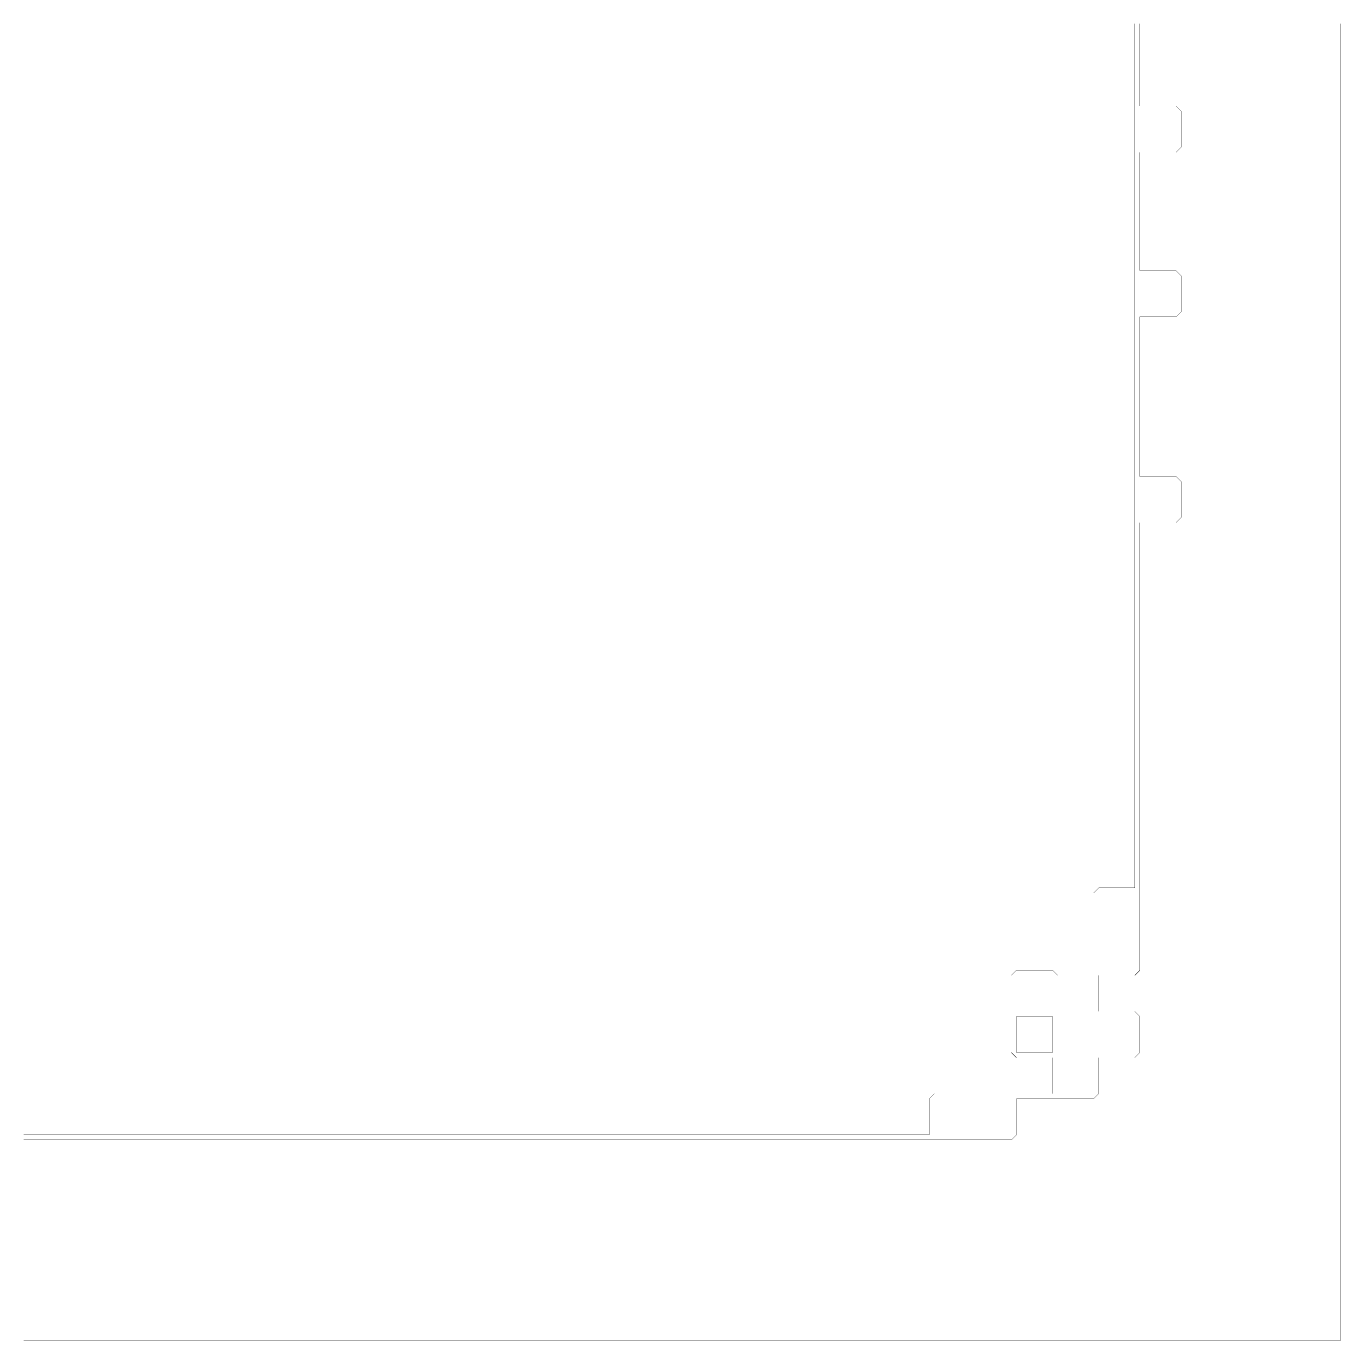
# Model space of a CAD drawing. Header units: metres. Extents: x 0 to 4990, y -4990 to 0.
# Drawn here: x 2495 to 4990, y -4990 to -2495 of the extents above; entities that cross this region are included whole.
import ezdxf

# ---------------------------------------------------------------- set-up
doc = ezdxf.new("R2010")
doc.units = ezdxf.units.M
doc.layers.add('conductor', color=1, linetype='Continuous')
doc.layers.add('substrate', color=5, linetype='Continuous')

msp = doc.modelspace()

# ---------------------------------------------------------------- linework, layer by layer
at = {"layer": 'conductor', "const_width": 0.5}
msp.add_lwpolyline([(2490.234375, -4599.609375), (2500, -4599.609375), (2509.765625, -4599.609375), (2519.53125, -4599.609375), (2529.296875, -4599.609375), (2539.0625, -4599.609375), (2548.828125, -4599.609375), (2558.59375, -4599.609375), (2568.359375, -4599.609375), (2578.125, -4599.609375), (2587.890625, -4599.609375), (2597.65625, -4599.609375), (2607.421875, -4599.609375), (2617.1875, -4599.609375), (2626.953125, -4599.609375), (2636.71875, -4599.609375), (2646.484375, -4599.609375), (2656.25, -4599.609375), (2666.015625, -4599.609375), (2675.78125, -4599.609375), (2685.546875, -4599.609375), (2695.3125, -4599.609375), (2705.078125, -4599.609375), (2714.84375, -4599.609375), (2724.609375, -4599.609375), (2734.375, -4599.609375), (2744.140625, -4599.609375), (2753.90625, -4599.609375), (2763.671875, -4599.609375), (2773.4375, -4599.609375), (2783.203125, -4599.609375), (2792.96875, -4599.609375), (2802.734375, -4599.609375), (2812.5, -4599.609375), (2822.265625, -4599.609375), (2832.03125, -4599.609375), (2841.796875, -4599.609375), (2851.5625, -4599.609375), (2861.328125, -4599.609375), (2871.09375, -4599.609375), (2880.859375, -4599.609375), (2890.625, -4599.609375), (2900.390625, -4599.609375), (2910.15625, -4599.609375), (2919.921875, -4599.609375), (2929.6875, -4599.609375), (2939.453125, -4599.609375), (2949.21875, -4599.609375), (2958.984375, -4599.609375), (2968.75, -4599.609375), (2978.515625, -4599.609375), (2988.28125, -4599.609375), (2998.046875, -4599.609375), (3007.8125, -4599.609375), (3017.578125, -4599.609375), (3027.34375, -4599.609375), (3037.109375, -4599.609375), (3046.875, -4599.609375), (3056.640625, -4599.609375), (3066.40625, -4599.609375), (3076.171875, -4599.609375), (3085.9375, -4599.609375), (3095.703125, -4599.609375), (3105.46875, -4599.609375), (3115.234375, -4599.609375), (3125, -4599.609375), (3134.765625, -4599.609375), (3144.53125, -4599.609375), (3154.296875, -4599.609375), (3164.0625, -4599.609375), (3173.828125, -4599.609375), (3183.59375, -4599.609375), (3193.359375, -4599.609375), (3203.125, -4599.609375), (3212.890625, -4599.609375), (3222.65625, -4599.609375), (3232.421875, -4599.609375), (3242.1875, -4599.609375), (3251.953125, -4599.609375), (3261.71875, -4599.609375), (3271.484375, -4599.609375), (3281.25, -4599.609375), (3291.015625, -4599.609375), (3300.78125, -4599.609375), (3310.546875, -4599.609375), (3320.3125, -4599.609375), (3330.078125, -4599.609375), (3339.84375, -4599.609375), (3349.609375, -4599.609375), (3359.375, -4599.609375), (3369.140625, -4599.609375), (3378.90625, -4599.609375), (3388.671875, -4599.609375), (3398.4375, -4599.609375), (3408.203125, -4599.609375), (3417.96875, -4599.609375), (3427.734375, -4599.609375), (3437.5, -4599.609375), (3447.265625, -4599.609375), (3457.03125, -4599.609375), (3466.796875, -4599.609375), (3476.5625, -4599.609375), (3486.328125, -4599.609375), (3496.09375, -4599.609375), (3505.859375, -4599.609375), (3515.625, -4599.609375), (3525.390625, -4599.609375), (3535.15625, -4599.609375), (3544.921875, -4599.609375), (3554.6875, -4599.609375), (3564.453125, -4599.609375), (3574.21875, -4599.609375), (3583.984375, -4599.609375), (3593.75, -4599.609375), (3603.515625, -4599.609375), (3613.28125, -4599.609375), (3623.046875, -4599.609375), (3632.8125, -4599.609375), (3642.578125, -4599.609375), (3652.34375, -4599.609375), (3662.109375, -4599.609375), (3671.875, -4599.609375), (3681.640625, -4599.609375), (3691.40625, -4599.609375), (3701.171875, -4599.609375), (3710.9375, -4599.609375), (3720.703125, -4599.609375), (3730.46875, -4599.609375), (3740.234375, -4599.609375), (3750, -4599.609375), (3759.765625, -4599.609375), (3769.53125, -4599.609375), (3779.296875, -4599.609375), (3789.0625, -4599.609375), (3798.828125, -4599.609375), (3808.59375, -4599.609375), (3818.359375, -4599.609375), (3828.125, -4599.609375), (3837.890625, -4599.609375), (3847.65625, -4599.609375), (3857.421875, -4599.609375), (3867.1875, -4599.609375), (3876.953125, -4599.609375), (3886.71875, -4599.609375), (3896.484375, -4599.609375), (3906.25, -4599.609375), (3916.015625, -4599.609375), (3925.78125, -4599.609375), (3935.546875, -4599.609375), (3945.3125, -4599.609375), (3955.078125, -4599.609375), (3964.84375, -4599.609375), (3974.609375, -4599.609375), (3984.375, -4599.609375), (3994.140625, -4599.609375), (4003.90625, -4599.609375), (4013.671875, -4599.609375), (4023.4375, -4599.609375), (4033.203125, -4599.609375), (4042.96875, -4599.609375), (4052.734375, -4599.609375), (4062.5, -4599.609375), (4072.265625, -4599.609375), (4082.03125, -4599.609375), (4091.796875, -4599.609375), (4101.5625, -4599.609375), (4111.328125, -4599.609375), (4121.09375, -4599.609375), (4130.859375, -4599.609375), (4140.625, -4599.609375), (4150.390625, -4599.609375), (4160.15625, -4599.609375), (4169.921875, -4599.609375), (4179.6875, -4599.609375), (4189.453125, -4599.609375), (4199.21875, -4599.609375), (4208.984375, -4599.609375), (4208.984375, -4589.84375), (4208.984375, -4580.078125), (4208.984375, -4570.3125), (4208.984375, -4560.546875), (4208.984375, -4550.78125), (4208.984375, -4541.015625), (4208.984375, -4531.25), (4218.75, -4521.484375), (4228.515625, -4521.484375), (4238.28125, -4521.484375), (4248.046875, -4521.484375), (4257.8125, -4521.484375), (4267.578125, -4521.484375), (4277.34375, -4521.484375), (4287.109375, -4521.484375), (4296.875, -4521.484375), (4306.640625, -4521.484375), (4316.40625, -4521.484375), (4326.171875, -4521.484375), (4335.9375, -4521.484375), (4345.703125, -4521.484375), (4355.46875, -4521.484375), (4365.234375, -4521.484375), (4375, -4521.484375), (4384.765625, -4521.484375), (4394.53125, -4521.484375), (4404.296875, -4521.484375), (4414.0625, -4521.484375), (4423.828125, -4521.484375), (4433.59375, -4521.484375), (4443.359375, -4521.484375), (4443.359375, -4511.71875), (4443.359375, -4501.953125), (4443.359375, -4492.1875), (4443.359375, -4482.421875), (4443.359375, -4472.65625), (4443.359375, -4462.890625), (4443.359375, -4453.125), (4433.59375, -4453.125), (4423.828125, -4453.125), (4414.0625, -4453.125), (4404.296875, -4453.125), (4394.53125, -4453.125), (4384.765625, -4453.125), (4375, -4453.125), (4365.234375, -4443.359375), (4365.234375, -4433.59375), (4365.234375, -4423.828125), (4365.234375, -4414.0625), (4365.234375, -4404.296875), (4365.234375, -4394.53125), (4365.234375, -4384.765625), (4365.234375, -4375), (4365.234375, -4365.234375), (4365.234375, -4355.46875), (4365.234375, -4345.703125), (4365.234375, -4335.9375), (4365.234375, -4326.171875), (4365.234375, -4316.40625), (4365.234375, -4306.640625), (4365.234375, -4296.875), (4375, -4287.109375), (4384.765625, -4287.109375), (4394.53125, -4287.109375), (4404.296875, -4287.109375), (4414.0625, -4287.109375), (4423.828125, -4287.109375), (4433.59375, -4287.109375), (4443.359375, -4287.109375), (4453.125, -4296.875), (4453.125, -4306.640625), (4453.125, -4316.40625), (4453.125, -4326.171875), (4453.125, -4335.9375), (4453.125, -4345.703125), (4453.125, -4355.46875), (4453.125, -4365.234375), (4462.890625, -4365.234375), (4472.65625, -4365.234375), (4482.421875, -4365.234375), (4492.1875, -4365.234375), (4501.953125, -4365.234375), (4511.71875, -4365.234375), (4521.484375, -4365.234375), (4521.484375, -4355.46875), (4521.484375, -4345.703125), (4521.484375, -4335.9375), (4521.484375, -4326.171875), (4521.484375, -4316.40625), (4521.484375, -4306.640625), (4521.484375, -4296.875), (4521.484375, -4287.109375), (4521.484375, -4277.34375), (4521.484375, -4267.578125), (4521.484375, -4257.8125), (4521.484375, -4248.046875), (4521.484375, -4238.28125), (4521.484375, -4228.515625), (4521.484375, -4218.75), (4521.484375, -4208.984375), (4521.484375, -4199.21875), (4521.484375, -4189.453125), (4521.484375, -4179.6875), (4521.484375, -4169.921875), (4521.484375, -4160.15625), (4521.484375, -4150.390625), (4521.484375, -4140.625), (4531.25, -4130.859375), (4541.015625, -4130.859375), (4550.78125, -4130.859375), (4560.546875, -4130.859375), (4570.3125, -4130.859375), (4580.078125, -4130.859375), (4589.84375, -4130.859375), (4599.609375, -4130.859375), (4599.609375, -4121.09375), (4599.609375, -4111.328125), (4599.609375, -4101.5625), (4599.609375, -4091.796875), (4599.609375, -4082.03125), (4599.609375, -4072.265625), (4599.609375, -4062.5), (4599.609375, -4052.734375), (4599.609375, -4042.96875), (4599.609375, -4033.203125), (4599.609375, -4023.4375), (4599.609375, -4013.671875), (4599.609375, -4003.90625), (4599.609375, -3994.140625), (4599.609375, -3984.375), (4599.609375, -3974.609375), (4599.609375, -3964.84375), (4599.609375, -3955.078125), (4599.609375, -3945.3125), (4599.609375, -3935.546875), (4599.609375, -3925.78125), (4599.609375, -3916.015625), (4599.609375, -3906.25), (4599.609375, -3896.484375), (4599.609375, -3886.71875), (4599.609375, -3876.953125), (4599.609375, -3867.1875), (4599.609375, -3857.421875), (4599.609375, -3847.65625), (4599.609375, -3837.890625), (4599.609375, -3828.125), (4599.609375, -3818.359375), (4599.609375, -3808.59375), (4599.609375, -3798.828125), (4599.609375, -3789.0625), (4599.609375, -3779.296875), (4599.609375, -3769.53125), (4599.609375, -3759.765625), (4599.609375, -3750), (4599.609375, -3740.234375), (4599.609375, -3730.46875), (4599.609375, -3720.703125), (4599.609375, -3710.9375), (4599.609375, -3701.171875), (4599.609375, -3691.40625), (4599.609375, -3681.640625), (4599.609375, -3671.875), (4599.609375, -3662.109375), (4599.609375, -3652.34375), (4599.609375, -3642.578125), (4599.609375, -3632.8125), (4599.609375, -3623.046875), (4599.609375, -3613.28125), (4599.609375, -3603.515625), (4599.609375, -3593.75), (4599.609375, -3583.984375), (4599.609375, -3574.21875), (4599.609375, -3564.453125), (4599.609375, -3554.6875), (4599.609375, -3544.921875), (4599.609375, -3535.15625), (4599.609375, -3525.390625), (4599.609375, -3515.625), (4599.609375, -3505.859375), (4599.609375, -3496.09375), (4599.609375, -3486.328125), (4599.609375, -3476.5625), (4599.609375, -3466.796875), (4599.609375, -3457.03125), (4599.609375, -3447.265625), (4599.609375, -3437.5), (4599.609375, -3427.734375), (4599.609375, -3417.96875), (4599.609375, -3408.203125), (4599.609375, -3398.4375), (4599.609375, -3388.671875), (4599.609375, -3378.90625), (4599.609375, -3369.140625), (4599.609375, -3359.375), (4599.609375, -3349.609375), (4599.609375, -3339.84375), (4599.609375, -3330.078125), (4599.609375, -3320.3125), (4599.609375, -3310.546875), (4599.609375, -3300.78125), (4599.609375, -3291.015625), (4599.609375, -3281.25), (4599.609375, -3271.484375), (4599.609375, -3261.71875), (4599.609375, -3251.953125), (4599.609375, -3242.1875), (4599.609375, -3232.421875), (4599.609375, -3222.65625), (4599.609375, -3212.890625), (4599.609375, -3203.125), (4599.609375, -3193.359375), (4599.609375, -3183.59375), (4599.609375, -3173.828125), (4599.609375, -3164.0625), (4599.609375, -3154.296875), (4599.609375, -3144.53125), (4599.609375, -3134.765625), (4599.609375, -3125), (4599.609375, -3115.234375), (4599.609375, -3105.46875), (4599.609375, -3095.703125), (4599.609375, -3085.9375), (4599.609375, -3076.171875), (4599.609375, -3066.40625), (4599.609375, -3056.640625), (4599.609375, -3046.875), (4599.609375, -3037.109375), (4599.609375, -3027.34375), (4599.609375, -3017.578125), (4599.609375, -3007.8125), (4599.609375, -2998.046875), (4599.609375, -2988.28125), (4599.609375, -2978.515625), (4599.609375, -2968.75), (4599.609375, -2958.984375), (4599.609375, -2949.21875), (4599.609375, -2939.453125), (4599.609375, -2929.6875), (4599.609375, -2919.921875), (4599.609375, -2910.15625), (4599.609375, -2900.390625), (4599.609375, -2890.625), (4599.609375, -2880.859375), (4599.609375, -2871.09375), (4599.609375, -2861.328125), (4599.609375, -2851.5625), (4599.609375, -2841.796875), (4599.609375, -2832.03125), (4599.609375, -2822.265625), (4599.609375, -2812.5), (4599.609375, -2802.734375), (4599.609375, -2792.96875), (4599.609375, -2783.203125), (4599.609375, -2773.4375), (4599.609375, -2763.671875), (4599.609375, -2753.90625), (4599.609375, -2744.140625), (4599.609375, -2734.375), (4599.609375, -2724.609375), (4599.609375, -2714.84375), (4599.609375, -2705.078125), (4599.609375, -2695.3125), (4599.609375, -2685.546875), (4599.609375, -2675.78125), (4599.609375, -2666.015625), (4599.609375, -2656.25), (4599.609375, -2646.484375), (4599.609375, -2636.71875), (4599.609375, -2626.953125), (4599.609375, -2617.1875), (4599.609375, -2607.421875), (4599.609375, -2597.65625), (4599.609375, -2587.890625), (4599.609375, -2578.125), (4599.609375, -2568.359375), (4599.609375, -2558.59375), (4599.609375, -2548.828125), (4599.609375, -2539.0625), (4599.609375, -2529.296875), (4599.609375, -2519.53125), (4599.609375, -2509.765625), (4599.609375, -2500), (4599.609375, -2490.234375)], dxfattribs=at)
at = {"layer": 'substrate', "const_width": 0.5}
for points in [[(2490.234375, -4990.234375), (2500, -4990.234375), (2509.765625, -4990.234375), (2519.53125, -4990.234375), (2529.296875, -4990.234375), (2539.0625, -4990.234375), (2548.828125, -4990.234375), (2558.59375, -4990.234375), (2568.359375, -4990.234375), (2578.125, -4990.234375), (2587.890625, -4990.234375), (2597.65625, -4990.234375), (2607.421875, -4990.234375), (2617.1875, -4990.234375), (2626.953125, -4990.234375), (2636.71875, -4990.234375), (2646.484375, -4990.234375), (2656.25, -4990.234375), (2666.015625, -4990.234375), (2675.78125, -4990.234375), (2685.546875, -4990.234375), (2695.3125, -4990.234375), (2705.078125, -4990.234375), (2714.84375, -4990.234375), (2724.609375, -4990.234375), (2734.375, -4990.234375), (2744.140625, -4990.234375), (2753.90625, -4990.234375), (2763.671875, -4990.234375), (2773.4375, -4990.234375), (2783.203125, -4990.234375), (2792.96875, -4990.234375), (2802.734375, -4990.234375), (2812.5, -4990.234375), (2822.265625, -4990.234375), (2832.03125, -4990.234375), (2841.796875, -4990.234375), (2851.5625, -4990.234375), (2861.328125, -4990.234375), (2871.09375, -4990.234375), (2880.859375, -4990.234375), (2890.625, -4990.234375), (2900.390625, -4990.234375), (2910.15625, -4990.234375), (2919.921875, -4990.234375), (2929.6875, -4990.234375), (2939.453125, -4990.234375), (2949.21875, -4990.234375), (2958.984375, -4990.234375), (2968.75, -4990.234375), (2978.515625, -4990.234375), (2988.28125, -4990.234375), (2998.046875, -4990.234375), (3007.8125, -4990.234375), (3017.578125, -4990.234375), (3027.34375, -4990.234375), (3037.109375, -4990.234375), (3046.875, -4990.234375), (3056.640625, -4990.234375), (3066.40625, -4990.234375), (3076.171875, -4990.234375), (3085.9375, -4990.234375), (3095.703125, -4990.234375), (3105.46875, -4990.234375), (3115.234375, -4990.234375), (3125, -4990.234375), (3134.765625, -4990.234375), (3144.53125, -4990.234375), (3154.296875, -4990.234375), (3164.0625, -4990.234375), (3173.828125, -4990.234375), (3183.59375, -4990.234375), (3193.359375, -4990.234375), (3203.125, -4990.234375), (3212.890625, -4990.234375), (3222.65625, -4990.234375), (3232.421875, -4990.234375), (3242.1875, -4990.234375), (3251.953125, -4990.234375), (3261.71875, -4990.234375), (3271.484375, -4990.234375), (3281.25, -4990.234375), (3291.015625, -4990.234375), (3300.78125, -4990.234375), (3310.546875, -4990.234375), (3320.3125, -4990.234375), (3330.078125, -4990.234375), (3339.84375, -4990.234375), (3349.609375, -4990.234375), (3359.375, -4990.234375), (3369.140625, -4990.234375), (3378.90625, -4990.234375), (3388.671875, -4990.234375), (3398.4375, -4990.234375), (3408.203125, -4990.234375), (3417.96875, -4990.234375), (3427.734375, -4990.234375), (3437.5, -4990.234375), (3447.265625, -4990.234375), (3457.03125, -4990.234375), (3466.796875, -4990.234375), (3476.5625, -4990.234375), (3486.328125, -4990.234375), (3496.09375, -4990.234375), (3505.859375, -4990.234375), (3515.625, -4990.234375), (3525.390625, -4990.234375), (3535.15625, -4990.234375), (3544.921875, -4990.234375), (3554.6875, -4990.234375), (3564.453125, -4990.234375), (3574.21875, -4990.234375), (3583.984375, -4990.234375), (3593.75, -4990.234375), (3603.515625, -4990.234375), (3613.28125, -4990.234375), (3623.046875, -4990.234375), (3632.8125, -4990.234375), (3642.578125, -4990.234375), (3652.34375, -4990.234375), (3662.109375, -4990.234375), (3671.875, -4990.234375), (3681.640625, -4990.234375), (3691.40625, -4990.234375), (3701.171875, -4990.234375), (3710.9375, -4990.234375), (3720.703125, -4990.234375), (3730.46875, -4990.234375), (3740.234375, -4990.234375), (3750, -4990.234375), (3759.765625, -4990.234375), (3769.53125, -4990.234375), (3779.296875, -4990.234375), (3789.0625, -4990.234375), (3798.828125, -4990.234375), (3808.59375, -4990.234375), (3818.359375, -4990.234375), (3828.125, -4990.234375), (3837.890625, -4990.234375), (3847.65625, -4990.234375), (3857.421875, -4990.234375), (3867.1875, -4990.234375), (3876.953125, -4990.234375), (3886.71875, -4990.234375), (3896.484375, -4990.234375), (3906.25, -4990.234375), (3916.015625, -4990.234375), (3925.78125, -4990.234375), (3935.546875, -4990.234375), (3945.3125, -4990.234375), (3955.078125, -4990.234375), (3964.84375, -4990.234375), (3974.609375, -4990.234375), (3984.375, -4990.234375), (3994.140625, -4990.234375), (4003.90625, -4990.234375), (4013.671875, -4990.234375), (4023.4375, -4990.234375), (4033.203125, -4990.234375), (4042.96875, -4990.234375), (4052.734375, -4990.234375), (4062.5, -4990.234375), (4072.265625, -4990.234375), (4082.03125, -4990.234375), (4091.796875, -4990.234375), (4101.5625, -4990.234375), (4111.328125, -4990.234375), (4121.09375, -4990.234375), (4130.859375, -4990.234375), (4140.625, -4990.234375), (4150.390625, -4990.234375), (4160.15625, -4990.234375), (4169.921875, -4990.234375), (4179.6875, -4990.234375), (4189.453125, -4990.234375), (4199.21875, -4990.234375), (4208.984375, -4990.234375), (4218.75, -4990.234375), (4228.515625, -4990.234375), (4238.28125, -4990.234375), (4248.046875, -4990.234375), (4257.8125, -4990.234375), (4267.578125, -4990.234375), (4277.34375, -4990.234375), (4287.109375, -4990.234375), (4296.875, -4990.234375), (4306.640625, -4990.234375), (4316.40625, -4990.234375), (4326.171875, -4990.234375), (4335.9375, -4990.234375), (4345.703125, -4990.234375), (4355.46875, -4990.234375), (4365.234375, -4990.234375), (4375, -4990.234375), (4384.765625, -4990.234375), (4394.53125, -4990.234375), (4404.296875, -4990.234375), (4414.0625, -4990.234375), (4423.828125, -4990.234375), (4433.59375, -4990.234375), (4443.359375, -4990.234375), (4453.125, -4990.234375), (4462.890625, -4990.234375), (4472.65625, -4990.234375), (4482.421875, -4990.234375), (4492.1875, -4990.234375), (4501.953125, -4990.234375), (4511.71875, -4990.234375), (4521.484375, -4990.234375), (4531.25, -4990.234375), (4541.015625, -4990.234375), (4550.78125, -4990.234375), (4560.546875, -4990.234375), (4570.3125, -4990.234375), (4580.078125, -4990.234375), (4589.84375, -4990.234375), (4599.609375, -4990.234375), (4609.375, -4990.234375), (4619.140625, -4990.234375), (4628.90625, -4990.234375), (4638.671875, -4990.234375), (4648.4375, -4990.234375), (4658.203125, -4990.234375), (4667.96875, -4990.234375), (4677.734375, -4990.234375), (4687.5, -4990.234375), (4697.265625, -4990.234375), (4707.03125, -4990.234375), (4716.796875, -4990.234375), (4726.5625, -4990.234375), (4736.328125, -4990.234375), (4746.09375, -4990.234375), (4755.859375, -4990.234375), (4765.625, -4990.234375), (4775.390625, -4990.234375), (4785.15625, -4990.234375), (4794.921875, -4990.234375), (4804.6875, -4990.234375), (4814.453125, -4990.234375), (4824.21875, -4990.234375), (4833.984375, -4990.234375), (4843.75, -4990.234375), (4853.515625, -4990.234375), (4863.28125, -4990.234375), (4873.046875, -4990.234375), (4882.8125, -4990.234375), (4892.578125, -4990.234375), (4902.34375, -4990.234375), (4912.109375, -4990.234375), (4921.875, -4990.234375), (4931.640625, -4990.234375), (4941.40625, -4990.234375), (4951.171875, -4990.234375), (4960.9375, -4990.234375), (4970.703125, -4990.234375), (4980.46875, -4990.234375), (4990.234375, -4990.234375), (4990.234375, -4980.46875), (4990.234375, -4970.703125), (4990.234375, -4960.9375), (4990.234375, -4951.171875), (4990.234375, -4941.40625), (4990.234375, -4931.640625), (4990.234375, -4921.875), (4990.234375, -4912.109375), (4990.234375, -4902.34375), (4990.234375, -4892.578125), (4990.234375, -4882.8125), (4990.234375, -4873.046875), (4990.234375, -4863.28125), (4990.234375, -4853.515625), (4990.234375, -4843.75), (4990.234375, -4833.984375), (4990.234375, -4824.21875), (4990.234375, -4814.453125), (4990.234375, -4804.6875), (4990.234375, -4794.921875), (4990.234375, -4785.15625), (4990.234375, -4775.390625), (4990.234375, -4765.625), (4990.234375, -4755.859375), (4990.234375, -4746.09375), (4990.234375, -4736.328125), (4990.234375, -4726.5625), (4990.234375, -4716.796875), (4990.234375, -4707.03125), (4990.234375, -4697.265625), (4990.234375, -4687.5), (4990.234375, -4677.734375), (4990.234375, -4667.96875), (4990.234375, -4658.203125), (4990.234375, -4648.4375), (4990.234375, -4638.671875), (4990.234375, -4628.90625), (4990.234375, -4619.140625), (4990.234375, -4609.375), (4990.234375, -4599.609375), (4990.234375, -4589.84375), (4990.234375, -4580.078125), (4990.234375, -4570.3125), (4990.234375, -4560.546875), (4990.234375, -4550.78125), (4990.234375, -4541.015625), (4990.234375, -4531.25), (4990.234375, -4521.484375), (4990.234375, -4511.71875), (4990.234375, -4501.953125), (4990.234375, -4492.1875), (4990.234375, -4482.421875), (4990.234375, -4472.65625), (4990.234375, -4462.890625), (4990.234375, -4453.125), (4990.234375, -4443.359375), (4990.234375, -4433.59375), (4990.234375, -4423.828125), (4990.234375, -4414.0625), (4990.234375, -4404.296875), (4990.234375, -4394.53125), (4990.234375, -4384.765625), (4990.234375, -4375), (4990.234375, -4365.234375), (4990.234375, -4355.46875), (4990.234375, -4345.703125), (4990.234375, -4335.9375), (4990.234375, -4326.171875), (4990.234375, -4316.40625), (4990.234375, -4306.640625), (4990.234375, -4296.875), (4990.234375, -4287.109375), (4990.234375, -4277.34375), (4990.234375, -4267.578125), (4990.234375, -4257.8125), (4990.234375, -4248.046875), (4990.234375, -4238.28125), (4990.234375, -4228.515625), (4990.234375, -4218.75), (4990.234375, -4208.984375), (4990.234375, -4199.21875), (4990.234375, -4189.453125), (4990.234375, -4179.6875), (4990.234375, -4169.921875), (4990.234375, -4160.15625), (4990.234375, -4150.390625), (4990.234375, -4140.625), (4990.234375, -4130.859375), (4990.234375, -4121.09375), (4990.234375, -4111.328125), (4990.234375, -4101.5625), (4990.234375, -4091.796875), (4990.234375, -4082.03125), (4990.234375, -4072.265625), (4990.234375, -4062.5), (4990.234375, -4052.734375), (4990.234375, -4042.96875), (4990.234375, -4033.203125), (4990.234375, -4023.4375), (4990.234375, -4013.671875), (4990.234375, -4003.90625), (4990.234375, -3994.140625), (4990.234375, -3984.375), (4990.234375, -3974.609375), (4990.234375, -3964.84375), (4990.234375, -3955.078125), (4990.234375, -3945.3125), (4990.234375, -3935.546875), (4990.234375, -3925.78125), (4990.234375, -3916.015625), (4990.234375, -3906.25), (4990.234375, -3896.484375), (4990.234375, -3886.71875), (4990.234375, -3876.953125), (4990.234375, -3867.1875), (4990.234375, -3857.421875), (4990.234375, -3847.65625), (4990.234375, -3837.890625), (4990.234375, -3828.125), (4990.234375, -3818.359375), (4990.234375, -3808.59375), (4990.234375, -3798.828125), (4990.234375, -3789.0625), (4990.234375, -3779.296875), (4990.234375, -3769.53125), (4990.234375, -3759.765625), (4990.234375, -3750), (4990.234375, -3740.234375), (4990.234375, -3730.46875), (4990.234375, -3720.703125), (4990.234375, -3710.9375), (4990.234375, -3701.171875), (4990.234375, -3691.40625), (4990.234375, -3681.640625), (4990.234375, -3671.875), (4990.234375, -3662.109375), (4990.234375, -3652.34375), (4990.234375, -3642.578125), (4990.234375, -3632.8125), (4990.234375, -3623.046875), (4990.234375, -3613.28125), (4990.234375, -3603.515625), (4990.234375, -3593.75), (4990.234375, -3583.984375), (4990.234375, -3574.21875), (4990.234375, -3564.453125), (4990.234375, -3554.6875), (4990.234375, -3544.921875), (4990.234375, -3535.15625), (4990.234375, -3525.390625), (4990.234375, -3515.625), (4990.234375, -3505.859375), (4990.234375, -3496.09375), (4990.234375, -3486.328125), (4990.234375, -3476.5625), (4990.234375, -3466.796875), (4990.234375, -3457.03125), (4990.234375, -3447.265625), (4990.234375, -3437.5), (4990.234375, -3427.734375), (4990.234375, -3417.96875), (4990.234375, -3408.203125), (4990.234375, -3398.4375), (4990.234375, -3388.671875), (4990.234375, -3378.90625), (4990.234375, -3369.140625), (4990.234375, -3359.375), (4990.234375, -3349.609375), (4990.234375, -3339.84375), (4990.234375, -3330.078125), (4990.234375, -3320.3125), (4990.234375, -3310.546875), (4990.234375, -3300.78125), (4990.234375, -3291.015625), (4990.234375, -3281.25), (4990.234375, -3271.484375), (4990.234375, -3261.71875), (4990.234375, -3251.953125), (4990.234375, -3242.1875), (4990.234375, -3232.421875), (4990.234375, -3222.65625), (4990.234375, -3212.890625), (4990.234375, -3203.125), (4990.234375, -3193.359375), (4990.234375, -3183.59375), (4990.234375, -3173.828125), (4990.234375, -3164.0625), (4990.234375, -3154.296875), (4990.234375, -3144.53125), (4990.234375, -3134.765625), (4990.234375, -3125), (4990.234375, -3115.234375), (4990.234375, -3105.46875), (4990.234375, -3095.703125), (4990.234375, -3085.9375), (4990.234375, -3076.171875), (4990.234375, -3066.40625), (4990.234375, -3056.640625), (4990.234375, -3046.875), (4990.234375, -3037.109375), (4990.234375, -3027.34375), (4990.234375, -3017.578125), (4990.234375, -3007.8125), (4990.234375, -2998.046875), (4990.234375, -2988.28125), (4990.234375, -2978.515625), (4990.234375, -2968.75), (4990.234375, -2958.984375), (4990.234375, -2949.21875), (4990.234375, -2939.453125), (4990.234375, -2929.6875), (4990.234375, -2919.921875), (4990.234375, -2910.15625), (4990.234375, -2900.390625), (4990.234375, -2890.625), (4990.234375, -2880.859375), (4990.234375, -2871.09375), (4990.234375, -2861.328125), (4990.234375, -2851.5625), (4990.234375, -2841.796875), (4990.234375, -2832.03125), (4990.234375, -2822.265625), (4990.234375, -2812.5), (4990.234375, -2802.734375), (4990.234375, -2792.96875), (4990.234375, -2783.203125), (4990.234375, -2773.4375), (4990.234375, -2763.671875), (4990.234375, -2753.90625), (4990.234375, -2744.140625), (4990.234375, -2734.375), (4990.234375, -2724.609375), (4990.234375, -2714.84375), (4990.234375, -2705.078125), (4990.234375, -2695.3125), (4990.234375, -2685.546875), (4990.234375, -2675.78125), (4990.234375, -2666.015625), (4990.234375, -2656.25), (4990.234375, -2646.484375), (4990.234375, -2636.71875), (4990.234375, -2626.953125), (4990.234375, -2617.1875), (4990.234375, -2607.421875), (4990.234375, -2597.65625), (4990.234375, -2587.890625), (4990.234375, -2578.125), (4990.234375, -2568.359375), (4990.234375, -2558.59375), (4990.234375, -2548.828125), (4990.234375, -2539.0625), (4990.234375, -2529.296875), (4990.234375, -2519.53125), (4990.234375, -2509.765625), (4990.234375, -2500), (4990.234375, -2490.234375)], [(4609.375, -2490.234375), (4609.375, -2500), (4609.375, -2509.765625), (4609.375, -2519.53125), (4609.375, -2529.296875), (4609.375, -2539.0625), (4609.375, -2548.828125), (4609.375, -2558.59375), (4609.375, -2568.359375), (4609.375, -2578.125), (4609.375, -2587.890625), (4609.375, -2597.65625), (4609.375, -2607.421875), (4609.375, -2617.1875), (4609.375, -2626.953125), (4609.375, -2636.71875), (4609.375, -2646.484375), (4619.140625, -2646.484375), (4628.90625, -2646.484375), (4638.671875, -2646.484375), (4648.4375, -2646.484375), (4658.203125, -2646.484375), (4667.96875, -2646.484375), (4677.734375, -2646.484375), (4687.5, -2656.25), (4687.5, -2666.015625), (4687.5, -2675.78125), (4687.5, -2685.546875), (4687.5, -2695.3125), (4687.5, -2705.078125), (4687.5, -2714.84375), (4687.5, -2724.609375), (4677.734375, -2734.375), (4667.96875, -2734.375), (4658.203125, -2734.375), (4648.4375, -2734.375), (4638.671875, -2734.375), (4628.90625, -2734.375), (4619.140625, -2734.375), (4609.375, -2734.375), (4609.375, -2744.140625), (4609.375, -2753.90625), (4609.375, -2763.671875), (4609.375, -2773.4375), (4609.375, -2783.203125), (4609.375, -2792.96875), (4609.375, -2802.734375), (4609.375, -2812.5), (4609.375, -2822.265625), (4609.375, -2832.03125), (4609.375, -2841.796875), (4609.375, -2851.5625), (4609.375, -2861.328125), (4609.375, -2871.09375), (4609.375, -2880.859375), (4609.375, -2890.625), (4609.375, -2900.390625), (4609.375, -2910.15625), (4609.375, -2919.921875), (4609.375, -2929.6875), (4609.375, -2939.453125), (4609.375, -2949.21875), (4609.375, -2958.984375), (4619.140625, -2958.984375), (4628.90625, -2958.984375), (4638.671875, -2958.984375), (4648.4375, -2958.984375), (4658.203125, -2958.984375), (4667.96875, -2958.984375), (4677.734375, -2958.984375), (4687.5, -2968.75), (4687.5, -2978.515625), (4687.5, -2988.28125), (4687.5, -2998.046875), (4687.5, -3007.8125), (4687.5, -3017.578125), (4687.5, -3027.34375), (4687.5, -3037.109375), (4677.734375, -3046.875), (4667.96875, -3046.875), (4658.203125, -3046.875), (4648.4375, -3046.875), (4638.671875, -3046.875), (4628.90625, -3046.875), (4619.140625, -3046.875), (4609.375, -3046.875), (4609.375, -3056.640625), (4609.375, -3066.40625), (4609.375, -3076.171875), (4609.375, -3085.9375), (4609.375, -3095.703125), (4609.375, -3105.46875), (4609.375, -3115.234375), (4609.375, -3125), (4609.375, -3134.765625), (4609.375, -3144.53125), (4609.375, -3154.296875), (4609.375, -3164.0625), (4609.375, -3173.828125), (4609.375, -3183.59375), (4609.375, -3193.359375), (4609.375, -3203.125), (4609.375, -3212.890625), (4609.375, -3222.65625), (4609.375, -3232.421875), (4609.375, -3242.1875), (4609.375, -3251.953125), (4609.375, -3261.71875), (4609.375, -3271.484375), (4609.375, -3281.25), (4609.375, -3291.015625), (4609.375, -3300.78125), (4609.375, -3310.546875), (4609.375, -3320.3125), (4609.375, -3330.078125), (4609.375, -3339.84375), (4609.375, -3349.609375), (4619.140625, -3349.609375), (4628.90625, -3349.609375), (4638.671875, -3349.609375), (4648.4375, -3349.609375), (4658.203125, -3349.609375), (4667.96875, -3349.609375), (4677.734375, -3349.609375), (4687.5, -3359.375), (4687.5, -3369.140625), (4687.5, -3378.90625), (4687.5, -3388.671875), (4687.5, -3398.4375), (4687.5, -3408.203125), (4687.5, -3417.96875), (4687.5, -3427.734375), (4677.734375, -3437.5), (4667.96875, -3437.5), (4658.203125, -3437.5), (4648.4375, -3437.5), (4638.671875, -3437.5), (4628.90625, -3437.5), (4619.140625, -3437.5), (4609.375, -3437.5), (4609.375, -3447.265625), (4609.375, -3457.03125), (4609.375, -3466.796875), (4609.375, -3476.5625), (4609.375, -3486.328125), (4609.375, -3496.09375), (4609.375, -3505.859375), (4609.375, -3515.625), (4609.375, -3525.390625), (4609.375, -3535.15625), (4609.375, -3544.921875), (4609.375, -3554.6875), (4609.375, -3564.453125), (4609.375, -3574.21875), (4609.375, -3583.984375), (4609.375, -3593.75), (4609.375, -3603.515625), (4609.375, -3613.28125), (4609.375, -3623.046875), (4609.375, -3632.8125), (4609.375, -3642.578125), (4609.375, -3652.34375), (4609.375, -3662.109375), (4609.375, -3671.875), (4609.375, -3681.640625), (4609.375, -3691.40625), (4609.375, -3701.171875), (4609.375, -3710.9375), (4609.375, -3720.703125), (4609.375, -3730.46875), (4609.375, -3740.234375), (4609.375, -3750), (4609.375, -3759.765625), (4609.375, -3769.53125), (4609.375, -3779.296875), (4609.375, -3789.0625), (4609.375, -3798.828125), (4609.375, -3808.59375), (4609.375, -3818.359375), (4609.375, -3828.125), (4609.375, -3837.890625), (4609.375, -3847.65625), (4609.375, -3857.421875), (4609.375, -3867.1875), (4609.375, -3876.953125), (4609.375, -3886.71875), (4609.375, -3896.484375), (4609.375, -3906.25), (4609.375, -3916.015625), (4609.375, -3925.78125), (4609.375, -3935.546875), (4609.375, -3945.3125), (4609.375, -3955.078125), (4609.375, -3964.84375), (4609.375, -3974.609375), (4609.375, -3984.375), (4609.375, -3994.140625), (4609.375, -4003.90625), (4609.375, -4013.671875), (4609.375, -4023.4375), (4609.375, -4033.203125), (4609.375, -4042.96875), (4609.375, -4052.734375), (4609.375, -4062.5), (4609.375, -4072.265625), (4609.375, -4082.03125), (4609.375, -4091.796875), (4609.375, -4101.5625), (4609.375, -4111.328125), (4609.375, -4121.09375), (4609.375, -4130.859375), (4609.375, -4140.625), (4609.375, -4150.390625), (4609.375, -4160.15625), (4609.375, -4169.921875), (4609.375, -4179.6875), (4609.375, -4189.453125), (4609.375, -4199.21875), (4609.375, -4208.984375), (4609.375, -4218.75), (4609.375, -4228.515625), (4609.375, -4238.28125), (4609.375, -4248.046875), (4609.375, -4257.8125), (4609.375, -4267.578125), (4609.375, -4277.34375), (4609.375, -4287.109375), (4599.609375, -4296.875), (4589.84375, -4296.875), (4580.078125, -4296.875), (4570.3125, -4296.875), (4560.546875, -4296.875), (4550.78125, -4296.875), (4541.015625, -4296.875), (4531.25, -4296.875), (4531.25, -4306.640625), (4531.25, -4316.40625), (4531.25, -4326.171875), (4531.25, -4335.9375), (4531.25, -4345.703125), (4531.25, -4355.46875), (4531.25, -4365.234375), (4541.015625, -4365.234375), (4550.78125, -4365.234375), (4560.546875, -4365.234375), (4570.3125, -4365.234375), (4580.078125, -4365.234375), (4589.84375, -4365.234375), (4599.609375, -4365.234375), (4609.375, -4375), (4609.375, -4384.765625), (4609.375, -4394.53125), (4609.375, -4404.296875), (4609.375, -4414.0625), (4609.375, -4423.828125), (4609.375, -4433.59375), (4609.375, -4443.359375), (4599.609375, -4453.125), (4589.84375, -4453.125), (4580.078125, -4453.125), (4570.3125, -4453.125), (4560.546875, -4453.125), (4550.78125, -4453.125), (4541.015625, -4453.125), (4531.25, -4453.125), (4531.25, -4462.890625), (4531.25, -4472.65625), (4531.25, -4482.421875), (4531.25, -4492.1875), (4531.25, -4501.953125), (4531.25, -4511.71875), (4531.25, -4521.484375), (4521.484375, -4531.25), (4511.71875, -4531.25), (4501.953125, -4531.25), (4492.1875, -4531.25), (4482.421875, -4531.25), (4472.65625, -4531.25), (4462.890625, -4531.25), (4453.125, -4531.25), (4443.359375, -4531.25), (4433.59375, -4531.25), (4423.828125, -4531.25), (4414.0625, -4531.25), (4404.296875, -4531.25), (4394.53125, -4531.25), (4384.765625, -4531.25), (4375, -4531.25), (4375, -4541.015625), (4375, -4550.78125), (4375, -4560.546875), (4375, -4570.3125), (4375, -4580.078125), (4375, -4589.84375), (4375, -4599.609375), (4365.234375, -4609.375), (4355.46875, -4609.375), (4345.703125, -4609.375), (4335.9375, -4609.375), (4326.171875, -4609.375), (4316.40625, -4609.375), (4306.640625, -4609.375), (4296.875, -4609.375), (4287.109375, -4609.375), (4277.34375, -4609.375), (4267.578125, -4609.375), (4257.8125, -4609.375), (4248.046875, -4609.375), (4238.28125, -4609.375), (4228.515625, -4609.375), (4218.75, -4609.375), (4208.984375, -4609.375), (4199.21875, -4609.375), (4189.453125, -4609.375), (4179.6875, -4609.375), (4169.921875, -4609.375), (4160.15625, -4609.375), (4150.390625, -4609.375), (4140.625, -4609.375), (4130.859375, -4609.375), (4121.09375, -4609.375), (4111.328125, -4609.375), (4101.5625, -4609.375), (4091.796875, -4609.375), (4082.03125, -4609.375), (4072.265625, -4609.375), (4062.5, -4609.375), (4052.734375, -4609.375), (4042.96875, -4609.375), (4033.203125, -4609.375), (4023.4375, -4609.375), (4013.671875, -4609.375), (4003.90625, -4609.375), (3994.140625, -4609.375), (3984.375, -4609.375), (3974.609375, -4609.375), (3964.84375, -4609.375), (3955.078125, -4609.375), (3945.3125, -4609.375), (3935.546875, -4609.375), (3925.78125, -4609.375), (3916.015625, -4609.375), (3906.25, -4609.375), (3896.484375, -4609.375), (3886.71875, -4609.375), (3876.953125, -4609.375), (3867.1875, -4609.375), (3857.421875, -4609.375), (3847.65625, -4609.375), (3837.890625, -4609.375), (3828.125, -4609.375), (3818.359375, -4609.375), (3808.59375, -4609.375), (3798.828125, -4609.375), (3789.0625, -4609.375), (3779.296875, -4609.375), (3769.53125, -4609.375), (3759.765625, -4609.375), (3750, -4609.375), (3740.234375, -4609.375), (3730.46875, -4609.375), (3720.703125, -4609.375), (3710.9375, -4609.375), (3701.171875, -4609.375), (3691.40625, -4609.375), (3681.640625, -4609.375), (3671.875, -4609.375), (3662.109375, -4609.375), (3652.34375, -4609.375), (3642.578125, -4609.375), (3632.8125, -4609.375), (3623.046875, -4609.375), (3613.28125, -4609.375), (3603.515625, -4609.375), (3593.75, -4609.375), (3583.984375, -4609.375), (3574.21875, -4609.375), (3564.453125, -4609.375), (3554.6875, -4609.375), (3544.921875, -4609.375), (3535.15625, -4609.375), (3525.390625, -4609.375), (3515.625, -4609.375), (3505.859375, -4609.375), (3496.09375, -4609.375), (3486.328125, -4609.375), (3476.5625, -4609.375), (3466.796875, -4609.375), (3457.03125, -4609.375), (3447.265625, -4609.375), (3437.5, -4609.375), (3427.734375, -4609.375), (3417.96875, -4609.375), (3408.203125, -4609.375), (3398.4375, -4609.375), (3388.671875, -4609.375), (3378.90625, -4609.375), (3369.140625, -4609.375), (3359.375, -4609.375), (3349.609375, -4609.375), (3339.84375, -4609.375), (3330.078125, -4609.375), (3320.3125, -4609.375), (3310.546875, -4609.375), (3300.78125, -4609.375), (3291.015625, -4609.375), (3281.25, -4609.375), (3271.484375, -4609.375), (3261.71875, -4609.375), (3251.953125, -4609.375), (3242.1875, -4609.375), (3232.421875, -4609.375), (3222.65625, -4609.375), (3212.890625, -4609.375), (3203.125, -4609.375), (3193.359375, -4609.375), (3183.59375, -4609.375), (3173.828125, -4609.375), (3164.0625, -4609.375), (3154.296875, -4609.375), (3144.53125, -4609.375), (3134.765625, -4609.375), (3125, -4609.375), (3115.234375, -4609.375), (3105.46875, -4609.375), (3095.703125, -4609.375), (3085.9375, -4609.375), (3076.171875, -4609.375), (3066.40625, -4609.375), (3056.640625, -4609.375), (3046.875, -4609.375), (3037.109375, -4609.375), (3027.34375, -4609.375), (3017.578125, -4609.375), (3007.8125, -4609.375), (2998.046875, -4609.375), (2988.28125, -4609.375), (2978.515625, -4609.375), (2968.75, -4609.375), (2958.984375, -4609.375), (2949.21875, -4609.375), (2939.453125, -4609.375), (2929.6875, -4609.375), (2919.921875, -4609.375), (2910.15625, -4609.375), (2900.390625, -4609.375), (2890.625, -4609.375), (2880.859375, -4609.375), (2871.09375, -4609.375), (2861.328125, -4609.375), (2851.5625, -4609.375), (2841.796875, -4609.375), (2832.03125, -4609.375), (2822.265625, -4609.375), (2812.5, -4609.375), (2802.734375, -4609.375), (2792.96875, -4609.375), (2783.203125, -4609.375), (2773.4375, -4609.375), (2763.671875, -4609.375), (2753.90625, -4609.375), (2744.140625, -4609.375), (2734.375, -4609.375), (2724.609375, -4609.375), (2714.84375, -4609.375), (2705.078125, -4609.375), (2695.3125, -4609.375), (2685.546875, -4609.375), (2675.78125, -4609.375), (2666.015625, -4609.375), (2656.25, -4609.375), (2646.484375, -4609.375), (2636.71875, -4609.375), (2626.953125, -4609.375), (2617.1875, -4609.375), (2607.421875, -4609.375), (2597.65625, -4609.375), (2587.890625, -4609.375), (2578.125, -4609.375), (2568.359375, -4609.375), (2558.59375, -4609.375), (2548.828125, -4609.375), (2539.0625, -4609.375), (2529.296875, -4609.375), (2519.53125, -4609.375), (2509.765625, -4609.375), (2500, -4609.375), (2490.234375, -4609.375)]]:
    msp.add_lwpolyline(points, dxfattribs=at)
msp.add_lwpolyline([(4375, -4375), (4375, -4384.765625), (4375, -4394.53125), (4375, -4404.296875), (4375, -4414.0625), (4375, -4423.828125), (4375, -4433.59375), (4375, -4443.359375), (4384.765625, -4443.359375), (4394.53125, -4443.359375), (4404.296875, -4443.359375), (4414.0625, -4443.359375), (4423.828125, -4443.359375), (4433.59375, -4443.359375), (4443.359375, -4443.359375), (4443.359375, -4433.59375), (4443.359375, -4423.828125), (4443.359375, -4414.0625), (4443.359375, -4404.296875), (4443.359375, -4394.53125), (4443.359375, -4384.765625), (4443.359375, -4375), (4433.59375, -4375), (4423.828125, -4375), (4414.0625, -4375), (4404.296875, -4375), (4394.53125, -4375), (4384.765625, -4375)], close=True, dxfattribs=at)

doc.saveas('drawing.dxf')
